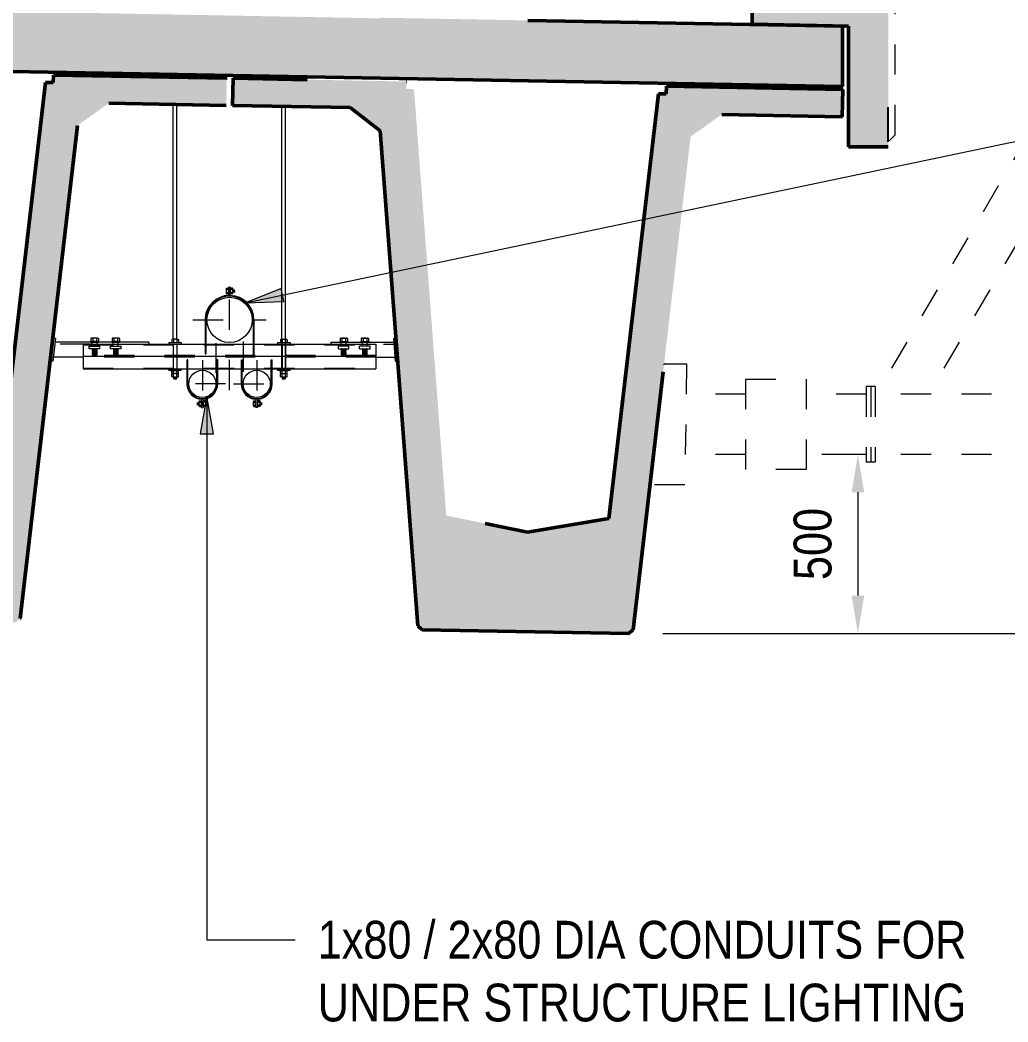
# Model space of a CAD drawing. Header units: metres. Extents: x -353 to -169, y 1 to 28.
# Drawn here: x -216.73 to -213.458, y 18.481 to 21.801 of the extents above; entities that cross this region are included whole.
import ezdxf

# ---------------------------------------------------------------- set-up
doc = ezdxf.new("R2010")
doc.units = ezdxf.units.M
for name, pattern in [('Hidden - Small', [0.002294, 0.0015, -0.0007938]), ('JacobsCenter', [0.015, 0.009, -0.0015, 0.003, -0.0015]), ('JacobsDash', [0.0045, 0.003, -0.0015])]:
    doc.linetypes.add(name, pattern=pattern)
doc.layers.get('Defpoints').update_dxf_attribs({"color": 41})
for name, color, linetype, lineweight in [('A-ANNO-DIMS', 7, 'Continuous', 9), ('A-DETL', 7, 'Continuous', 13), ('A-FLOR', 7, 'Continuous', 50), ('A-FLOR-PATT', 7, 'Continuous', 50), ('A-WALL', 7, 'Continuous', 50), ('G-ANNO-TEXT', 7, 'Continuous', 9), ('S-BEAM', 7, 'Continuous', 50)]:
    doc.layers.add(name, color=color, linetype=linetype, lineweight=lineweight)
doc.styles.add('Arial Narrow_5', font='ARIALN.TTF', dxfattribs={"height": 0.125})
doc.dimstyles.new('Dimension_Standard_O__mm__3', dxfattribs={"dimscale": 0.3048, "dimtxt": 0.127929, "dimasz": 0.410105, "dimexe": 0.393701, "dimexo": 0.246063, "dimgap": 0.246063, "dimtad": 1, "dimdec": 0, "dimlfac": 1000, "dimzin": 0, "dimdsep": 46, "dimtxsty": 'Arial Narrow_5', "dimsah": 1, "dimcen": 0.09, "dimaunit": 1, "dimadec": 4, "dimazin": 0, "dimtfac": 1, "dimtdec": 4, "dimtix": 1, "dimtmove": 0, "dimatfit": 3, "dimfxl": 1, "dimtvp": 1, "dimtfill": 1, "dimtolj": 1, "dimtzin": 0, "dimlwd": 18, "dimlwe": 18, "dimarcsym": 2})

# ---------------------------------------------------------------- blocks, each defined once
blk = doc.blocks.new('Walls 2 - Walls 2-6845191-DRG-2873022 - SECTION 1')
at = {"layer": 'A-WALL', "true_color": 0xc0c0c0}
blk.add_hatch(color=9, dxfattribs=at).paths.add_polyline_path([(-1107.3923, 21.3803), (-1107.3887, 23.4609), (-1107.4039, 23.4759), (-1107.8251, 23.4755), (-1107.8404, 23.4605), (-1107.8433, 21.7867), (-1107.5235, 21.7803), (-1107.5242, 21.3803), (-1107.4246, 21.3803)])
at = {"layer": 'A-WALL'}
for p, q in [((-1107.8251, 23.4755), (-1107.8404, 23.4605)), ((-1107.4039, 23.4759), (-1107.4246, 23.4758)), ((-1107.3887, 23.4609), (-1107.4039, 23.4759)), ((-1107.8404, 23.4605), (-1107.8433, 21.7867)), ((-1107.3901, 22.6242), (-1107.3887, 23.4609)), ((-1107.3876, 23.461), (-1107.3887, 23.4609)), ((-1107.8433, 21.7867), (-1107.5235, 21.7803)), ((-1107.5235, 21.7803), (-1107.5242, 21.3803)), ((-1107.5242, 21.3803), (-1107.3923, 21.3803))]:
    blk.add_line(p, q, dxfattribs=at)
blk = doc.blocks.new('DIMBLOCK16-DRG-2873022 - SECTION 1')
at = {"layer": 'A-ANNO-DIMS', "color": 0, "lineweight": 18, "transparency": 16777216}
for p, q in [((-213.9419, 20.3611), (-214.0753, 20.3611)), ((-213.9553, 20.2361), (-213.9553, 19.8936)), ((-214.6008, 19.7686), (-213.8353, 19.7686))]:
    blk.add_line(p, q, dxfattribs=at)
at = {"layer": 'A-ANNO-DIMS', "color": 0, "transparency": 16777216}
for points in [[(-213.9761, 20.2361), (-213.9344, 20.2361), (-213.9553, 20.3611)], [(-213.9761, 19.8936), (-213.9344, 19.8936), (-213.9553, 19.7686)]]:
    blk.add_solid(points, dxfattribs=at)
at = {"layer": 'Defpoints', "color": 0, "transparency": 16777216}
for p in [(-213.8669, 20.3611), (-214.6758, 19.7686), (-213.9553, 19.7686)]:
    blk.add_point(p, dxfattribs=at)
at = {"layer": 'A-ANNO-DIMS', "color": 0, "lineweight": 18, "transparency": 16777216, "insert": (-214.1047, 20.0648), "char_height": 0.125, "width": 0.285099, "attachment_point": 5, "rotation": 90, "style": 'Arial Narrow_5', "bg_fill": 3, "box_fill_scale": 1.1, "bg_fill_color": 256, "bg_fill_true_color": 13158600, "bg_fill_transparency": 0}
blk.add_mtext('\\A1;500\u200d', dxfattribs=at)

msp = doc.modelspace()

# ---------------------------------------------------------------- hatches: boundary and pattern name
at = {"layer": 'A-FLOR-PATT', "true_color": 0xc8c8c8}
msp.add_hatch(color=9, dxfattribs=at).paths.add_polyline_path([(-244.4583, 21.4819), (-242.376, 21.5239), (-232.4727, 21.7378), (-227.9608, 21.8338), (-217.372, 21.6415), (-214.0064, 21.5806), (-214.0064, 21.7806), (-215.5381, 21.8083), (-215.5381, 21.8062), (-219.4122, 21.8783), (-219.4122, 21.8784), (-225.5032, 21.9891), (-227.9608, 22.0338), (-228.2065, 22.0286), (-228.2064, 22.028), (-229.8425, 21.9924), (-229.8425, 21.9938), (-234.7959, 21.8883), (-242.376, 21.7239), (-244.4583, 21.6819)])
at = {"layer": 'A-FLOR-PATT', "true_color": 0xc0c0c0}
msp.add_hatch(color=9, dxfattribs=at).paths.add_polyline_path([(-214.0064, 21.7806), (-214.0064, 21.7807), (-214.303, 21.786)])
at = {"layer": 'G-ANNO-TEXT'}
for points in [[(-215.9831, 20.8635), (-215.8562, 20.8677), (-215.8653, 20.9108)], [(-216.1119, 20.5547), (-216.1339, 20.4297), (-216.0898, 20.4297)]]:
    msp.add_hatch(color=256, dxfattribs=at).paths.add_polyline_path(points)
at = {"layer": 'S-BEAM', "true_color": 0xc8c8c8}
for points in [[(-216.7446, 19.8051), (-216.7299, 19.8178), (-216.5387, 21.4521), (-216.4363, 21.5248), (-216.047, 21.5176), (-216.0452, 21.6076), (-216.6195, 21.6182), (-216.62, 21.5932), (-216.6454, 21.5937), (-216.8096, 20.186), (-217.08, 20.1413), (-217.3485, 20.196), (-217.4555, 21.6086), (-217.4808, 21.6091), (-217.4803, 21.6341), (-218.0546, 21.6447), (-218.0564, 21.5547), (-217.6671, 21.5475), (-217.5672, 21.4706), (-217.443, 19.831), (-217.4288, 19.8177), (-216.8096, 19.8063)], [(-214.7146, 19.768), (-214.6999, 19.7807), (-214.5093, 21.4146), (-214.4063, 21.4877), (-214.0069, 21.4803), (-214.005, 21.5703), (-214.5895, 21.5806), (-214.59, 21.5561), (-214.6153, 21.5566), (-214.7796, 20.149), (-215.05, 20.1043), (-215.3185, 20.1589), (-215.4254, 21.5715), (-215.4508, 21.572), (-215.4503, 21.597), (-216.0246, 21.6076), (-216.0264, 21.5176), (-215.6371, 21.5104), (-215.5371, 21.4336), (-215.413, 19.7939), (-215.3988, 19.7806), (-214.7796, 19.7692)]]:
    msp.add_hatch(color=9, dxfattribs=at).paths.add_polyline_path(points)

# ---------------------------------------------------------------- linework, layer by layer
at = {"layer": 'A-DETL', "linetype": 'JacobsDash'}
for p, q in [((-213.8316, 21.4199), (-213.8316, 23.4409)), ((-213.8515, 21.4), (-213.8316, 21.4199)), ((-216.4967, 20.7273), (-216.6145, 20.7273)), ((-215.5267, 20.7273), (-215.492, 20.7273))]:
    msp.add_line(p, q, dxfattribs=at)
at = {"layer": 'A-DETL', "color": 143, "linetype": 'JacobsDash', "lineweight": 18, "true_color": 0x78aac8}
for p, q in [((-213.0865, 21.9422), (-213.8947, 20.5611)), ((-212.9128, 21.9422), (-213.7209, 20.5611)), ((-214.6429, 20.2611), (-214.5968, 20.6611)), ((-214.5968, 20.6611), (-214.5226, 20.6611)), ((-214.5226, 20.6611), (-214.5287, 20.2611)), ((-214.327, 20.3111), (-214.327, 20.6111)), ((-214.327, 20.6111), (-214.127, 20.6111)), ((-214.127, 20.6111), (-214.127, 20.3111)), ((-213.9278, 20.5861), (-213.9278, 20.3361)), ((-213.9128, 20.5861), (-213.9278, 20.5861)), ((-213.9128, 20.5861), (-213.9128, 20.3361)), ((-213.8978, 20.5861), (-213.9128, 20.5861)), ((-213.9128, 20.5861), (-213.9128, 20.3361)), ((-213.8978, 20.5861), (-213.8978, 20.3361)), ((-214.327, 20.5611), (-214.5241, 20.5611)), ((-213.9278, 20.5611), (-214.127, 20.5611)), ((-212.9128, 20.5611), (-213.8978, 20.5611)), ((-214.327, 20.3611), (-214.5272, 20.3611)), ((-213.9278, 20.3611), (-214.127, 20.3611)), ((-212.9128, 20.3611), (-213.8978, 20.3611)), ((-213.9128, 20.3361), (-213.9278, 20.3361)), ((-213.8978, 20.3361), (-213.9128, 20.3361)), ((-214.127, 20.3111), (-214.327, 20.3111)), ((-214.5287, 20.2611), (-214.6429, 20.2611))]:
    msp.add_line(p, q, dxfattribs=at)
at = {"layer": 'A-DETL', "lineweight": 18}
for p, q in [((-216.2225, 20.7431), (-216.2225, 21.5208)), ((-216.2105, 20.7431), (-216.2105, 21.5206)), ((-215.8625, 20.6453), (-215.8625, 21.5146)), ((-215.8505, 20.6453), (-215.8505, 21.5144)), ((-216.2224, 20.7273), (-216.2224, 20.6453)), ((-216.2104, 20.7273), (-216.2104, 20.6453)), ((-215.8624, 20.7273), (-215.8624, 20.6453)), ((-215.8504, 20.7273), (-215.8504, 20.6453)), ((-214.5449, 19.7686), (-212.8758, 19.7686))]:
    msp.add_line(p, q, dxfattribs=at)
at = {"layer": 'A-DETL', "color": 8, "lineweight": 25, "true_color": 0x808080}
msp.add_line((-213.8548, 21.3971), (-213.8548, 21.5121), dxfattribs=at)
at = {"layer": 'A-DETL', "linetype": 'JacobsCenter', "lineweight": 9}
for p, q in [((-216.0362, 20.5746), (-216.0362, 20.9546)), ((-216.1577, 20.8073), (-215.9146, 20.8073)), ((-216.208, 20.7431), (-216.225, 20.7431)), ((-216.1262, 20.6738), (-216.1262, 20.4983)), ((-215.9462, 20.6738), (-215.9462, 20.4983)), ((-216.0493, 20.5953), (-216.1943, 20.5953)), ((-216.0231, 20.5953), (-215.8781, 20.5953))]:
    msp.add_line(p, q, dxfattribs=at)
at = {"layer": 'A-DETL', "lineweight": 9}
for p, q in [((-216.0337, 20.9154), (-216.0387, 20.9154)), ((-216.0387, 20.8882), (-216.0387, 20.9154)), ((-216.0337, 20.8882), (-216.0337, 20.9154)), ((-216.0473, 20.9096), (-216.0473, 20.9029)), ((-216.0473, 20.9096), (-216.0473, 20.9029)), ((-216.0473, 20.9029), (-216.0473, 20.8962)), ((-216.0473, 20.9029), (-216.0473, 20.8962)), ((-216.0461, 20.9118), (-216.0399, 20.9118)), ((-216.0461, 20.9074), (-216.0399, 20.9074)), ((-216.0461, 20.8984), (-216.0399, 20.8984)), ((-216.0461, 20.8939), (-216.0399, 20.8939)), ((-216.0387, 20.9096), (-216.0387, 20.9029)), ((-216.0387, 20.9029), (-216.0387, 20.8962)), ((-216.0262, 20.9118), (-216.0324, 20.9118)), ((-216.0262, 20.9074), (-216.0324, 20.9074)), ((-216.0262, 20.8984), (-216.0324, 20.8984)), ((-216.0262, 20.8939), (-216.0324, 20.8939)), ((-216.025, 20.9029), (-216.025, 20.9096)), ((-216.0244, 20.8985), (-216.025, 20.9075)), ((-216.025, 20.8962), (-216.025, 20.9029)), ((-216.0239, 20.8996), (-216.0244, 20.9065)), ((-216.0233, 20.8985), (-216.0239, 20.9075)), ((-216.0227, 20.8996), (-216.0233, 20.9065)), ((-216.0222, 20.8985), (-216.0227, 20.9075)), ((-216.0216, 20.8996), (-216.0222, 20.9065)), ((-216.0211, 20.8985), (-216.0216, 20.9075)), ((-216.0205, 20.8996), (-216.0211, 20.9065)), ((-216.0205, 20.9075), (-216.0199, 20.8985)), ((-216.0199, 20.8985), (-216.0199, 20.9065)), ((-216.1169, 20.8141), (-216.1169, 20.6944)), ((-216.1144, 20.814), (-216.1144, 20.6944)), ((-215.9577, 20.8073), (-215.9577, 20.6883)), ((-215.9552, 20.8073), (-215.9552, 20.6883)), ((-216.4831, 20.7471), (-216.4923, 20.7471)), ((-216.4831, 20.7471), (-216.4923, 20.7471)), ((-216.4738, 20.7471), (-216.4831, 20.7471)), ((-216.4738, 20.7471), (-216.4831, 20.7471)), ((-216.4131, 20.7471), (-216.4223, 20.7471)), ((-216.4131, 20.7471), (-216.4223, 20.7471)), ((-216.4038, 20.7471), (-216.4131, 20.7471)), ((-216.4038, 20.7471), (-216.4131, 20.7471)), ((-215.6673, 20.7471), (-215.6581, 20.7471)), ((-215.6673, 20.7471), (-215.6581, 20.7471)), ((-215.6581, 20.7471), (-215.6488, 20.7471)), ((-215.6581, 20.7471), (-215.6488, 20.7471)), ((-215.5973, 20.7471), (-215.5881, 20.7471)), ((-215.5973, 20.7471), (-215.5881, 20.7471)), ((-215.5881, 20.7471), (-215.5788, 20.7471)), ((-215.5881, 20.7471), (-215.5788, 20.7471)), ((-216.4704, 20.7352), (-216.4957, 20.7352)), ((-216.4957, 20.7352), (-216.4957, 20.7333)), ((-216.4957, 20.7333), (-216.4704, 20.7333)), ((-216.4954, 20.7454), (-216.4954, 20.7369)), ((-216.4831, 20.7352), (-216.4923, 20.7352)), ((-216.4892, 20.7454), (-216.4892, 20.7369)), ((-216.4738, 20.7352), (-216.4831, 20.7352)), ((-216.4769, 20.7454), (-216.4769, 20.7369)), ((-216.4707, 20.7454), (-216.4707, 20.7369)), ((-216.4704, 20.7333), (-216.4704, 20.7352)), ((-216.4004, 20.7352), (-216.4257, 20.7352)), ((-216.4257, 20.7352), (-216.4257, 20.7333)), ((-216.4257, 20.7333), (-216.4004, 20.7333)), ((-216.4254, 20.7454), (-216.4254, 20.7369)), ((-216.4131, 20.7352), (-216.4223, 20.7352)), ((-216.4192, 20.7454), (-216.4192, 20.7369)), ((-216.4038, 20.7352), (-216.4131, 20.7352)), ((-216.4069, 20.7454), (-216.4069, 20.7369)), ((-216.4007, 20.7454), (-216.4007, 20.7369)), ((-216.4004, 20.7333), (-216.4004, 20.7352)), ((-216.2369, 20.7323), (-216.1959, 20.7323)), ((-216.2369, 20.7323), (-216.2369, 20.7273)), ((-216.2276, 20.7415), (-216.2276, 20.7337)), ((-216.2248, 20.7323), (-216.2164, 20.7323)), ((-216.222, 20.7415), (-216.222, 20.7337)), ((-216.2164, 20.7323), (-216.208, 20.7323)), ((-216.2108, 20.7415), (-216.2108, 20.7337)), ((-216.2052, 20.7415), (-216.2052, 20.7337)), ((-216.1959, 20.7323), (-216.1959, 20.7273)), ((-215.8769, 20.7322), (-215.8359, 20.7322)), ((-215.8769, 20.7322), (-215.8769, 20.7273)), ((-215.8676, 20.7414), (-215.8676, 20.7336)), ((-215.8648, 20.743), (-215.8564, 20.743)), ((-215.8648, 20.743), (-215.8564, 20.743)), ((-215.8648, 20.7322), (-215.8564, 20.7322)), ((-215.862, 20.7414), (-215.862, 20.7336)), ((-215.8564, 20.743), (-215.848, 20.743)), ((-215.8564, 20.743), (-215.848, 20.743)), ((-215.8564, 20.7322), (-215.848, 20.7322)), ((-215.8508, 20.7414), (-215.8508, 20.7336)), ((-215.8452, 20.7414), (-215.8452, 20.7336)), ((-215.8359, 20.7322), (-215.8359, 20.7273)), ((-215.6707, 20.7352), (-215.6454, 20.7352)), ((-215.6707, 20.7333), (-215.6707, 20.7352)), ((-215.6454, 20.7333), (-215.6707, 20.7333)), ((-215.6704, 20.7454), (-215.6704, 20.7369)), ((-215.6673, 20.7352), (-215.6581, 20.7352)), ((-215.6642, 20.7454), (-215.6642, 20.7369)), ((-215.6581, 20.7352), (-215.6488, 20.7352)), ((-215.6519, 20.7454), (-215.6519, 20.7369)), ((-215.6457, 20.7454), (-215.6457, 20.7369)), ((-215.6454, 20.7352), (-215.6454, 20.7333)), ((-215.6007, 20.7352), (-215.5754, 20.7352)), ((-215.6007, 20.7333), (-215.6007, 20.7352)), ((-215.5754, 20.7333), (-215.6007, 20.7333)), ((-215.6004, 20.7454), (-215.6004, 20.7369)), ((-215.5973, 20.7352), (-215.5881, 20.7352)), ((-215.5942, 20.7454), (-215.5942, 20.7369)), ((-215.5881, 20.7352), (-215.5788, 20.7352)), ((-215.5819, 20.7454), (-215.5819, 20.7369)), ((-215.5757, 20.7454), (-215.5757, 20.7369)), ((-215.5754, 20.7352), (-215.5754, 20.7333)), ((-215.5512, 20.6863), (-216.5212, 20.6863)), ((-216.177, 20.5953), (-216.177, 20.6753)), ((-216.1745, 20.5953), (-216.1745, 20.6753)), ((-216.0779, 20.5953), (-216.0779, 20.6753)), ((-216.0754, 20.5953), (-216.0754, 20.6753)), ((-215.997, 20.5953), (-215.997, 20.6753)), ((-215.9945, 20.5953), (-215.9945, 20.6753)), ((-215.8979, 20.5953), (-215.8979, 20.6753)), ((-215.8954, 20.5953), (-215.8954, 20.6753)), ((-216.2369, 20.6403), (-216.2369, 20.6453)), ((-216.2369, 20.6403), (-216.1959, 20.6403)), ((-216.2276, 20.6308), (-216.2276, 20.6386)), ((-216.2276, 20.62), (-216.2276, 20.6278)), ((-216.2248, 20.6401), (-216.2164, 20.6401)), ((-216.2248, 20.6293), (-216.2164, 20.6293)), ((-216.2248, 20.6293), (-216.2164, 20.6293)), ((-216.2248, 20.6185), (-216.2164, 20.6185)), ((-216.222, 20.6308), (-216.222, 20.6386)), ((-216.222, 20.62), (-216.222, 20.6278)), ((-216.2206, 20.6185), (-216.2219, 20.6178)), ((-216.2219, 20.6178), (-216.2106, 20.6185)), ((-216.2219, 20.6178), (-216.2206, 20.6171)), ((-216.2206, 20.6171), (-216.2219, 20.6164)), ((-216.2219, 20.6164), (-216.2106, 20.6171)), ((-216.2219, 20.6164), (-216.2206, 20.6157)), ((-216.2206, 20.6157), (-216.2219, 20.615)), ((-216.2219, 20.615), (-216.2106, 20.6157)), ((-216.2219, 20.615), (-216.2206, 20.6143)), ((-216.2206, 20.6143), (-216.2219, 20.6135)), ((-216.2219, 20.6135), (-216.2106, 20.6143)), ((-216.2206, 20.6171), (-216.2119, 20.6178)), ((-216.2206, 20.6157), (-216.2119, 20.6164)), ((-216.2206, 20.6143), (-216.2119, 20.615)), ((-216.2164, 20.6401), (-216.208, 20.6401)), ((-216.2164, 20.6293), (-216.208, 20.6293)), ((-216.2164, 20.6293), (-216.208, 20.6293)), ((-216.2164, 20.6185), (-216.208, 20.6185)), ((-216.2119, 20.6178), (-216.2106, 20.6185)), ((-216.2119, 20.6178), (-216.2106, 20.6185)), ((-216.2106, 20.6171), (-216.2119, 20.6178)), ((-216.2106, 20.6171), (-216.2119, 20.6178)), ((-216.2119, 20.6164), (-216.2106, 20.6171)), ((-216.2106, 20.6157), (-216.2119, 20.6164)), ((-216.2119, 20.615), (-216.2106, 20.6157)), ((-216.2106, 20.6143), (-216.2119, 20.615)), ((-216.2119, 20.6135), (-216.2106, 20.6143)), ((-216.2108, 20.6308), (-216.2108, 20.6386)), ((-216.2108, 20.62), (-216.2108, 20.6278)), ((-216.2052, 20.6308), (-216.2052, 20.6386)), ((-216.2052, 20.62), (-216.2052, 20.6278)), ((-216.1959, 20.6403), (-216.1959, 20.6453)), ((-215.8769, 20.6402), (-215.8769, 20.6453)), ((-215.8769, 20.6402), (-215.8359, 20.6402)), ((-215.8676, 20.6307), (-215.8676, 20.6385)), ((-215.8676, 20.6199), (-215.8676, 20.6277)), ((-215.8648, 20.64), (-215.8564, 20.64)), ((-215.8648, 20.6292), (-215.8564, 20.6292)), ((-215.8648, 20.6292), (-215.8564, 20.6292)), ((-215.8648, 20.6184), (-215.8564, 20.6184)), ((-215.862, 20.6307), (-215.862, 20.6385)), ((-215.862, 20.6199), (-215.862, 20.6277)), ((-215.8606, 20.6184), (-215.8618, 20.6177)), ((-215.8618, 20.6177), (-215.8506, 20.6184)), ((-215.8618, 20.6177), (-215.8606, 20.617)), ((-215.8606, 20.617), (-215.8618, 20.6163)), ((-215.8618, 20.6163), (-215.8506, 20.617)), ((-215.8618, 20.6163), (-215.8606, 20.6155)), ((-215.8606, 20.6155), (-215.8618, 20.6148)), ((-215.8618, 20.6148), (-215.8506, 20.6155)), ((-215.8618, 20.6148), (-215.8606, 20.6141)), ((-215.8606, 20.6141), (-215.8618, 20.6134)), ((-215.8618, 20.6134), (-215.8506, 20.6141)), ((-215.8606, 20.617), (-215.8519, 20.6177)), ((-215.8606, 20.6155), (-215.8519, 20.6163)), ((-215.8606, 20.6141), (-215.8519, 20.6148)), ((-215.8564, 20.64), (-215.848, 20.64)), ((-215.8564, 20.6292), (-215.848, 20.6292)), ((-215.8564, 20.6292), (-215.848, 20.6292)), ((-215.8564, 20.6184), (-215.848, 20.6184)), ((-215.8519, 20.6177), (-215.8506, 20.6184)), ((-215.8519, 20.6177), (-215.8506, 20.6184)), ((-215.8506, 20.617), (-215.8519, 20.6177)), ((-215.8506, 20.617), (-215.8519, 20.6177)), ((-215.8519, 20.6163), (-215.8506, 20.617)), ((-215.8506, 20.6155), (-215.8519, 20.6163)), ((-215.8519, 20.6148), (-215.8506, 20.6155)), ((-215.8506, 20.6141), (-215.8519, 20.6148)), ((-215.8519, 20.6134), (-215.8506, 20.6141)), ((-215.8508, 20.6307), (-215.8508, 20.6385)), ((-215.8508, 20.6199), (-215.8508, 20.6277)), ((-215.8452, 20.6307), (-215.8452, 20.6385)), ((-215.8452, 20.6199), (-215.8452, 20.6277)), ((-215.8359, 20.6402), (-215.8359, 20.6453)), ((-216.2219, 20.6135), (-216.2206, 20.6128)), ((-216.2106, 20.6128), (-216.2219, 20.6121)), ((-216.2219, 20.6121), (-216.2206, 20.6128)), ((-216.2219, 20.6121), (-216.2119, 20.6121)), ((-216.2206, 20.6128), (-216.2119, 20.6135)), ((-216.2119, 20.6135), (-216.2106, 20.6128)), ((-216.2119, 20.6121), (-216.2106, 20.6128)), ((-215.8618, 20.6134), (-215.8606, 20.6127)), ((-215.8506, 20.6127), (-215.8618, 20.612)), ((-215.8618, 20.612), (-215.8606, 20.6127)), ((-215.8618, 20.612), (-215.8519, 20.612)), ((-215.8606, 20.6127), (-215.8519, 20.6134)), ((-215.8519, 20.6134), (-215.8506, 20.6127)), ((-215.8519, 20.612), (-215.8506, 20.6127)), ((-216.1424, 20.534), (-216.1424, 20.526)), ((-216.1419, 20.525), (-216.1424, 20.534)), ((-216.1419, 20.5329), (-216.1413, 20.526)), ((-216.1413, 20.534), (-216.1407, 20.525)), ((-216.1407, 20.5329), (-216.1402, 20.526)), ((-216.1402, 20.534), (-216.1396, 20.525)), ((-216.1396, 20.5329), (-216.1391, 20.526)), ((-216.1391, 20.534), (-216.1385, 20.525)), ((-216.1385, 20.5329), (-216.1379, 20.526)), ((-216.1379, 20.534), (-216.1374, 20.525)), ((-216.1374, 20.5363), (-216.1374, 20.5296)), ((-216.1374, 20.5296), (-216.1374, 20.5229)), ((-216.1361, 20.5386), (-216.1299, 20.5386)), ((-216.1361, 20.5341), (-216.1299, 20.5341)), ((-216.1361, 20.5251), (-216.1299, 20.5251)), ((-216.1361, 20.5206), (-216.1299, 20.5206)), ((-216.1287, 20.5443), (-216.1287, 20.5171)), ((-216.1287, 20.5171), (-216.1237, 20.5171)), ((-216.1237, 20.5443), (-216.1237, 20.5171)), ((-216.1237, 20.5296), (-216.1237, 20.5363)), ((-216.1237, 20.5229), (-216.1237, 20.5296)), ((-216.1163, 20.5386), (-216.1225, 20.5386)), ((-216.1163, 20.5341), (-216.1225, 20.5341)), ((-216.1163, 20.5251), (-216.1225, 20.5251)), ((-216.1163, 20.5206), (-216.1225, 20.5206)), ((-216.1151, 20.5296), (-216.1151, 20.5363)), ((-216.1151, 20.5296), (-216.1151, 20.5363)), ((-216.1151, 20.5229), (-216.1151, 20.5296)), ((-216.1151, 20.5229), (-216.1151, 20.5296)), ((-215.9573, 20.5296), (-215.9573, 20.5363)), ((-215.9573, 20.5296), (-215.9573, 20.5363)), ((-215.9573, 20.5229), (-215.9573, 20.5296)), ((-215.9573, 20.5229), (-215.9573, 20.5296)), ((-215.9561, 20.5386), (-215.9499, 20.5386)), ((-215.9561, 20.5341), (-215.9499, 20.5341)), ((-215.9561, 20.5251), (-215.9499, 20.5251)), ((-215.9561, 20.5206), (-215.9499, 20.5206)), ((-215.9487, 20.5443), (-215.9487, 20.5171)), ((-215.9487, 20.5296), (-215.9487, 20.5363)), ((-215.9487, 20.5229), (-215.9487, 20.5296)), ((-215.9437, 20.5171), (-215.9487, 20.5171)), ((-215.9437, 20.5443), (-215.9437, 20.5171)), ((-215.9362, 20.5386), (-215.9424, 20.5386)), ((-215.9362, 20.5341), (-215.9424, 20.5341)), ((-215.9362, 20.5251), (-215.9424, 20.5251)), ((-215.9362, 20.5206), (-215.9424, 20.5206)), ((-215.935, 20.5363), (-215.935, 20.5296)), ((-215.9344, 20.534), (-215.935, 20.525)), ((-215.935, 20.5296), (-215.935, 20.5229)), ((-215.9339, 20.5329), (-215.9344, 20.526)), ((-215.9333, 20.534), (-215.9339, 20.525)), ((-215.9327, 20.5329), (-215.9333, 20.526)), ((-215.9322, 20.534), (-215.9327, 20.525)), ((-215.9316, 20.5329), (-215.9322, 20.526)), ((-215.9311, 20.534), (-215.9316, 20.525)), ((-215.9305, 20.5329), (-215.9311, 20.526)), ((-215.9305, 20.525), (-215.9299, 20.534)), ((-215.9299, 20.534), (-215.9299, 20.526))]:
    msp.add_line(p, q, dxfattribs=at)
at = {"layer": 'A-DETL'}
for p, q in [((-216.6181, 20.7484), (-216.6274, 20.6671)), ((-216.6181, 20.7484), (-216.6214, 20.7484)), ((-215.4883, 20.7484), (-215.4822, 20.6671)), ((-216.6124, 20.7458), (-216.621, 20.6708)), ((-216.6124, 20.7458), (-216.6181, 20.7458)), ((-216.3034, 20.7333), (-216.6138, 20.7333)), ((-216.5212, 20.7273), (-215.5512, 20.7273)), ((-216.5212, 20.7273), (-216.5212, 20.6453)), ((-216.3034, 20.7333), (-216.3034, 20.7273)), ((-215.7006, 20.7333), (-215.4924, 20.7333)), ((-215.7006, 20.7333), (-215.7006, 20.7273)), ((-215.5512, 20.7273), (-215.5512, 20.6453)), ((-215.4934, 20.7458), (-215.4878, 20.6707)), ((-215.4934, 20.7458), (-215.4881, 20.7458)), ((-216.5212, 20.6838), (-216.6195, 20.6838)), ((-216.1169, 20.6944), (-216.1144, 20.6944)), ((-215.9577, 20.6883), (-215.9552, 20.6883)), ((-215.5512, 20.6838), (-215.4887, 20.6838)), ((-216.621, 20.6708), (-216.627, 20.6708)), ((-216.1745, 20.6753), (-216.177, 20.6753)), ((-216.0754, 20.6753), (-216.0779, 20.6753)), ((-215.997, 20.6753), (-215.9945, 20.6753)), ((-215.8979, 20.6753), (-215.8954, 20.6753)), ((-215.4878, 20.6707), (-215.4825, 20.6707)), ((-215.4822, 20.6671), (-215.4782, 20.6671)), ((-216.5212, 20.6453), (-215.5512, 20.6453))]:
    msp.add_line(p, q, dxfattribs=at)
at = {"layer": 'A-DETL', "linetype": 'JacobsDash', "lineweight": 9}
for p, q in [((-216.5212, 20.7248), (-215.5512, 20.7248)), ((-215.5512, 20.6888), (-216.5212, 20.6888)), ((-215.5512, 20.6838), (-216.5212, 20.6838)), ((-216.5212, 20.6478), (-215.5512, 20.6478))]:
    msp.add_line(p, q, dxfattribs=at)
at = {"layer": 'A-DETL', "linetype": 'Hidden - Small', "lineweight": 9}
for p, q in [((-216.5006, 20.7198), (-216.4656, 20.7198)), ((-216.5006, 20.7118), (-216.5006, 20.7198)), ((-216.4911, 20.7198), (-216.4911, 20.7333)), ((-216.4751, 20.7198), (-216.4751, 20.7333)), ((-216.4656, 20.7118), (-216.4656, 20.7198)), ((-216.4306, 20.7198), (-216.3956, 20.7198)), ((-216.4306, 20.7118), (-216.4306, 20.7198)), ((-216.4211, 20.7198), (-216.4211, 20.7333)), ((-216.4051, 20.7198), (-216.4051, 20.7333)), ((-216.3956, 20.7118), (-216.3956, 20.7198)), ((-215.6406, 20.7198), (-215.6756, 20.7198)), ((-215.6756, 20.7118), (-215.6756, 20.7198)), ((-215.6661, 20.7198), (-215.6661, 20.7333)), ((-215.6501, 20.7198), (-215.6501, 20.7333)), ((-215.6406, 20.7118), (-215.6406, 20.7198)), ((-215.5706, 20.7198), (-215.6056, 20.7198)), ((-215.6056, 20.7118), (-215.6056, 20.7198)), ((-215.5961, 20.7198), (-215.5961, 20.7333)), ((-215.5801, 20.7198), (-215.5801, 20.7333)), ((-215.5706, 20.7118), (-215.5706, 20.7198)), ((-216.4656, 20.7118), (-216.5006, 20.7118)), ((-216.3956, 20.7118), (-216.4306, 20.7118)), ((-215.6756, 20.7118), (-215.6406, 20.7118)), ((-215.6056, 20.7118), (-215.5706, 20.7118))]:
    msp.add_line(p, q, dxfattribs=at)
at = {"layer": 'A-DETL', "color": 143, "linetype": 'JacobsDash', "true_color": 0x78aac8}
for p, q in [((-216.0812, 20.7303), (-216.0812, 20.5953)), ((-215.9912, 20.7353), (-215.9912, 20.5953))]:
    msp.add_line(p, q, dxfattribs=at)
at = {"layer": 'A-DETL', "color": 143, "lineweight": 18, "true_color": 0x78aac8}
for centre, radius in [((-216.0362, 20.8073), 0.075), ((-216.1262, 20.5953), 0.045), ((-215.9462, 20.5953), 0.045)]:
    msp.add_circle(centre, radius, dxfattribs=at)
at = {"layer": 'A-DETL', "lineweight": 9}
for centre, radius, start, end in [((-216.0362, 20.8073), 0.081, 91.7687, 175.1682), ((-216.0362, 20.8073), 0.0785, 0, 175.0918), ((-216.0391, 20.9029), 0.00827, 147.2084, 212.7916), ((-216.0447, 20.9096), 0.00264, 122.1355, 237.8645), ((-216.0447, 20.8962), 0.00264, 122.1346, 237.8654), ((-216.0447, 20.8962), 0.00264, 122.1346, 237.8654), ((-216.0413, 20.9096), 0.00264, 302.1355, 57.8645), ((-216.0468, 20.9029), 0.00827, 327.2084, 32.7916), ((-216.0413, 20.8962), 0.00264, 302.1346, 57.8654), ((-216.0413, 20.8962), 0.00264, 302.1346, 57.8654), ((-216.0255, 20.9029), 0.00827, 147.2084, 212.7916), ((-216.031, 20.9096), 0.00264, 122.1346, 237.8654), ((-216.031, 20.9096), 0.00264, 122.1346, 237.8654), ((-216.031, 20.8962), 0.00264, 122.1355, 237.8645), ((-216.0362, 20.8073), 0.081, 0, 88.2313), ((-216.0276, 20.9096), 0.00264, 302.1346, 57.8654), ((-216.0276, 20.9096), 0.00264, 302.1346, 57.8654), ((-216.0332, 20.9029), 0.00827, 327.2084, 32.7916), ((-216.0276, 20.8962), 0.00264, 302.1355, 57.8645), ((-216.4923, 20.7435), 0.00364, 32.1346, 147.8654), ((-216.4923, 20.7435), 0.00364, 32.1346, 147.8654), ((-216.4831, 20.7359), 0.0114, 57.2084, 122.7916), ((-216.4738, 20.7435), 0.00364, 32.1355, 147.8645), ((-216.4223, 20.7435), 0.00364, 32.1346, 147.8654), ((-216.4223, 20.7435), 0.00364, 32.1346, 147.8654), ((-216.4131, 20.7359), 0.0114, 57.2084, 122.7916), ((-216.4038, 20.7435), 0.00364, 32.1355, 147.8645), ((-215.6673, 20.7435), 0.00364, 32.1355, 147.8645), ((-215.6581, 20.7359), 0.0114, 57.2084, 122.7916), ((-215.6488, 20.7435), 0.00364, 32.1346, 147.8654), ((-215.6488, 20.7435), 0.00364, 32.1346, 147.8654), ((-215.5973, 20.7435), 0.00364, 32.1355, 147.8645), ((-215.5881, 20.7359), 0.0114, 57.2084, 122.7916), ((-215.5788, 20.7435), 0.00364, 32.1346, 147.8654), ((-215.5788, 20.7435), 0.00364, 32.1346, 147.8654), ((-216.4923, 20.7388), 0.00364, 212.1346, 327.8654), ((-216.4923, 20.7388), 0.00364, 212.1346, 327.8654), ((-216.4831, 20.7464), 0.0114, 237.2084, 302.7916), ((-216.4738, 20.7388), 0.00364, 212.1355, 327.8645), ((-216.4223, 20.7388), 0.00364, 212.1346, 327.8654), ((-216.4223, 20.7388), 0.00364, 212.1346, 327.8654), ((-216.4131, 20.7464), 0.0114, 237.2084, 302.7916), ((-216.4038, 20.7388), 0.00364, 212.1355, 327.8645), ((-216.2248, 20.7398), 0.00331, 32.1355, 147.8645), ((-216.2248, 20.7355), 0.00331, 212.1355, 327.8645), ((-216.2164, 20.7328), 0.0104, 57.2084, 122.7916), ((-216.2164, 20.7424), 0.0104, 237.2084, 302.7916), ((-216.208, 20.7398), 0.00331, 32.1346, 147.8654), ((-216.208, 20.7398), 0.00331, 32.1346, 147.8654), ((-216.208, 20.7355), 0.00331, 212.1346, 327.8654), ((-216.208, 20.7355), 0.00331, 212.1346, 327.8654), ((-215.8648, 20.7396), 0.00331, 32.1355, 147.8645), ((-215.8648, 20.7354), 0.00331, 212.1355, 327.8645), ((-215.8564, 20.7327), 0.0104, 57.2084, 122.7916), ((-215.8564, 20.7423), 0.0104, 237.2084, 302.7916), ((-215.848, 20.7396), 0.00331, 32.1346, 147.8654), ((-215.848, 20.7396), 0.00331, 32.1346, 147.8654), ((-215.848, 20.7354), 0.00331, 212.1346, 327.8654), ((-215.848, 20.7354), 0.00331, 212.1346, 327.8654), ((-215.6673, 20.7388), 0.00364, 212.1355, 327.8645), ((-215.6581, 20.7464), 0.0114, 237.2084, 302.7916), ((-215.6488, 20.7388), 0.00364, 212.1346, 327.8654), ((-215.6488, 20.7388), 0.00364, 212.1346, 327.8654), ((-215.5973, 20.7388), 0.00364, 212.1355, 327.8645), ((-215.5881, 20.7464), 0.0114, 237.2084, 302.7916), ((-215.5788, 20.7388), 0.00364, 212.1346, 327.8654), ((-215.5788, 20.7388), 0.00364, 212.1346, 327.8654), ((-216.2248, 20.6369), 0.00331, 32.1355, 147.8645), ((-216.2248, 20.6326), 0.00331, 212.1355, 327.8645), ((-216.2248, 20.6261), 0.00331, 32.1355, 147.8645), ((-216.2248, 20.6218), 0.00331, 212.1355, 327.8645), ((-216.2164, 20.6299), 0.0104, 57.2084, 122.7916), ((-216.2164, 20.6395), 0.0104, 237.2084, 302.7916), ((-216.2164, 20.6191), 0.0104, 57.2084, 122.7916), ((-216.2164, 20.6287), 0.0104, 237.2084, 302.7916), ((-216.208, 20.6369), 0.00331, 32.1346, 147.8654), ((-216.208, 20.6369), 0.00331, 32.1346, 147.8654), ((-216.208, 20.6326), 0.00331, 212.1346, 327.8654), ((-216.208, 20.6326), 0.00331, 212.1346, 327.8654), ((-216.208, 20.6261), 0.00331, 32.1346, 147.8654), ((-216.208, 20.6261), 0.00331, 32.1346, 147.8654), ((-216.208, 20.6218), 0.00331, 212.1346, 327.8654), ((-216.208, 20.6218), 0.00331, 212.1346, 327.8654), ((-215.8648, 20.6367), 0.00331, 32.1355, 147.8645), ((-215.8648, 20.6325), 0.00331, 212.1355, 327.8645), ((-215.8648, 20.6259), 0.00331, 32.1355, 147.8645), ((-215.8648, 20.6217), 0.00331, 212.1355, 327.8645), ((-215.8564, 20.6298), 0.0104, 57.2084, 122.7916), ((-215.8564, 20.6394), 0.0104, 237.2084, 302.7916), ((-215.8564, 20.619), 0.0104, 57.2084, 122.7916), ((-215.8564, 20.6286), 0.0104, 237.2084, 302.7916), ((-215.848, 20.6367), 0.00331, 32.1346, 147.8654), ((-215.848, 20.6367), 0.00331, 32.1346, 147.8654), ((-215.848, 20.6325), 0.00331, 212.1346, 327.8654), ((-215.848, 20.6325), 0.00331, 212.1346, 327.8654), ((-215.848, 20.6259), 0.00331, 32.1346, 147.8654), ((-215.848, 20.6259), 0.00331, 32.1346, 147.8654), ((-215.848, 20.6217), 0.00331, 212.1346, 327.8654), ((-215.848, 20.6217), 0.00331, 212.1346, 327.8654), ((-216.1262, 20.5953), 0.0511, 180, 267.193), ((-216.1262, 20.5953), 0.0485, 180, 0), ((-216.1262, 20.5953), 0.051, 272.807, 0), ((-215.9462, 20.5953), 0.0511, 180, 267.193), ((-215.9462, 20.5953), 0.0486, 180, 0), ((-215.9462, 20.5953), 0.0511, 272.807, 0), ((-216.1292, 20.5296), 0.00827, 147.2084, 212.7916), ((-216.1347, 20.5363), 0.00264, 122.1355, 237.8645), ((-216.1347, 20.5229), 0.00264, 122.1346, 237.8654), ((-216.1347, 20.5229), 0.00264, 122.1346, 237.8654), ((-216.1313, 20.5363), 0.00264, 302.1355, 57.8645), ((-216.1369, 20.5296), 0.00827, 327.2084, 32.7916), ((-216.1313, 20.5229), 0.00264, 302.1346, 57.8654), ((-216.1313, 20.5229), 0.00264, 302.1346, 57.8654), ((-216.1156, 20.5296), 0.00827, 147.2084, 212.7916), ((-216.1211, 20.5363), 0.00264, 122.1346, 237.8654), ((-216.1211, 20.5363), 0.00264, 122.1346, 237.8654), ((-216.1211, 20.5229), 0.00264, 122.1355, 237.8645), ((-216.1177, 20.5363), 0.00264, 302.1346, 57.8654), ((-216.1177, 20.5363), 0.00264, 302.1346, 57.8654), ((-216.1232, 20.5296), 0.00827, 327.2084, 32.7916), ((-216.1177, 20.5229), 0.00264, 302.1355, 57.8645), ((-215.9491, 20.5296), 0.00827, 147.2084, 212.7916), ((-215.9547, 20.5363), 0.00264, 122.1346, 237.8654), ((-215.9547, 20.5363), 0.00264, 122.1346, 237.8654), ((-215.9547, 20.5229), 0.00264, 122.1355, 237.8645), ((-215.9513, 20.5363), 0.00264, 302.1346, 57.8654), ((-215.9513, 20.5363), 0.00264, 302.1346, 57.8654), ((-215.9568, 20.5296), 0.00827, 327.2084, 32.7916), ((-215.9513, 20.5229), 0.00264, 302.1355, 57.8645), ((-215.9355, 20.5296), 0.00827, 147.2084, 212.7916), ((-215.941, 20.5363), 0.00264, 122.1355, 237.8645), ((-215.941, 20.5229), 0.00264, 122.1346, 237.8654), ((-215.941, 20.5229), 0.00264, 122.1346, 237.8654), ((-215.9376, 20.5363), 0.00264, 302.1355, 57.8645), ((-215.9432, 20.5296), 0.00827, 327.2084, 32.7916), ((-215.9376, 20.5229), 0.00264, 302.1346, 57.8654), ((-215.9376, 20.5229), 0.00264, 302.1346, 57.8654)]:
    msp.add_arc(centre, radius, start, end, dxfattribs=at)
at = {"layer": 'A-DETL', "linetype": 'JacobsDash', "lineweight": 9}
for centre in [(-216.4828, 20.711), (-216.4128, 20.711), (-215.6583, 20.711), (-215.5883, 20.711)]:
    msp.add_ellipse(centre, major_axis=(0.00694, 0), ratio=0.155559, start_param=2.351216, end_param=7.073562, dxfattribs=at)
for centre, ratio in [((-216.4828, 20.7091), 0.253311), ((-216.4828, 20.7073), 0.285201), ((-216.4828, 20.7054), 0.285201), ((-216.4828, 20.7036), 0.285201), ((-216.4828, 20.7017), 0.285201), ((-216.4828, 20.6999), 0.285201), ((-216.4828, 20.698), 0.285201), ((-216.4828, 20.6962), 0.285201), ((-216.4828, 20.6943), 0.285201), ((-216.4828, 20.6925), 0.285201), ((-216.4828, 20.6911), 0.147434), ((-216.4128, 20.7091), 0.253311), ((-216.4128, 20.7073), 0.285201), ((-216.4128, 20.7054), 0.285201), ((-216.4128, 20.7036), 0.285201), ((-216.4128, 20.7017), 0.285201), ((-216.4128, 20.6999), 0.285201), ((-216.4128, 20.698), 0.285201), ((-216.4128, 20.6962), 0.285201), ((-216.4128, 20.6943), 0.285201), ((-216.4128, 20.6925), 0.285201), ((-216.4128, 20.6911), 0.147434), ((-215.6583, 20.7091), 0.253311), ((-215.6583, 20.7073), 0.285201), ((-215.6583, 20.7054), 0.285201), ((-215.6583, 20.7036), 0.285201), ((-215.6583, 20.7017), 0.285201), ((-215.6583, 20.6999), 0.285201), ((-215.6583, 20.698), 0.285201), ((-215.6583, 20.6962), 0.285201), ((-215.6583, 20.6943), 0.285201), ((-215.6583, 20.6925), 0.285201), ((-215.6583, 20.6911), 0.147434), ((-215.5883, 20.7091), 0.253311), ((-215.5883, 20.7073), 0.285201), ((-215.5883, 20.7054), 0.285201), ((-215.5883, 20.7036), 0.285201), ((-215.5883, 20.7017), 0.285201), ((-215.5883, 20.6999), 0.285201), ((-215.5883, 20.698), 0.285201), ((-215.5883, 20.6962), 0.285201), ((-215.5883, 20.6943), 0.285201), ((-215.5883, 20.6925), 0.285201), ((-215.5883, 20.6911), 0.147434)]:
    msp.add_ellipse(centre, major_axis=(0.00694, 0), ratio=ratio, dxfattribs=at)
at = {"layer": 'A-FLOR'}
for p, q in [((-214.0064, 21.7806), (-215.0488, 21.7995)), ((-214.0064, 21.5806), (-214.0064, 21.7806)), ((-222.4777, 21.7338), (-214.0064, 21.5806)), ((-214.0064, 21.5806), (-214.0053, 21.5807))]:
    msp.add_line(p, q, dxfattribs=at)
at = {"layer": 'G-ANNO-TEXT'}
for p, q in [((-215.9831, 20.8635), (-212.3818, 21.6195)), ((-215.8653, 20.9108), (-215.9831, 20.8635)), ((-215.8562, 20.8677), (-215.8653, 20.9108)), ((-215.9831, 20.8635), (-215.8562, 20.8677)), ((-216.1119, 20.5547), (-216.1339, 20.4297)), ((-216.0898, 20.4297), (-216.1119, 20.5547)), ((-216.1119, 20.5547), (-216.1119, 18.7538)), ((-216.1339, 20.4297), (-216.0898, 20.4297)), ((-216.1119, 18.7538), (-215.8191, 18.7538))]:
    msp.add_line(p, q, dxfattribs=at)
at = {"layer": 'S-BEAM'}
for p, q in [((-216.6195, 21.6182), (-216.62, 21.5932)), ((-216.0452, 21.6076), (-216.6195, 21.6182)), ((-216.6184, 21.6182), (-216.6195, 21.6182)), ((-216.6454, 21.5937), (-216.8096, 20.186)), ((-216.62, 21.5932), (-216.6454, 21.5937)), ((-216.0441, 21.6076), (-216.0452, 21.6076)), ((-216.0246, 21.6076), (-216.0264, 21.5176)), ((-215.7786, 21.6031), (-216.0246, 21.6076)), ((-216.0246, 21.6076), (-216.0235, 21.6076)), ((-215.4503, 21.597), (-215.4492, 21.597)), ((-214.5895, 21.5811), (-214.59, 21.5561)), ((-214.5884, 21.5812), (-214.5895, 21.5811)), ((-214.005, 21.5703), (-214.5895, 21.5811)), ((-214.6153, 21.5566), (-214.7796, 20.149)), ((-214.59, 21.5561), (-214.6153, 21.5566)), ((-214.6153, 21.5566), (-214.6143, 21.5566)), ((-214.0069, 21.4803), (-214.005, 21.5703)), ((-214.004, 21.5704), (-214.005, 21.5703)), ((-216.4363, 21.5248), (-216.047, 21.5176)), ((-216.0264, 21.5176), (-215.6371, 21.5104)), ((-215.6371, 21.5104), (-215.5371, 21.4336)), ((-214.4063, 21.4877), (-214.0069, 21.4803)), ((-214.0058, 21.4804), (-214.0069, 21.4803)), ((-216.7299, 19.8178), (-216.5393, 21.4517)), ((-215.5371, 21.4336), (-215.413, 19.7939)), ((-214.6999, 19.7807), (-214.6003, 20.635)), ((-215.05, 20.1043), (-215.1893, 20.1326)), ((-214.7796, 20.149), (-215.05, 20.1043)), ((-216.7299, 19.8178), (-216.7289, 19.8179)), ((-215.413, 19.7939), (-215.3988, 19.7806)), ((-215.3988, 19.7806), (-214.7146, 19.768)), ((-214.7146, 19.768), (-214.6999, 19.7807)), ((-214.7136, 19.7681), (-214.7146, 19.768)), ((-214.6999, 19.7807), (-214.6989, 19.7808))]:
    msp.add_line(p, q, dxfattribs=at)

# ---------------------------------------------------------------- block references
at = {"layer": 'A-WALL'}
msp.add_blockref('Walls 2 - Walls 2-6845191-DRG-2873022 - SECTION 1', (893.5374, 0), dxfattribs=at)

# ---------------------------------------------------------------- texts
at = {"layer": 'G-ANNO-TEXT', "char_height": 0.125, "attachment_point": 1, "style": 'Arial Narrow_5', "bg_fill": 3, "box_fill_scale": 1, "bg_fill_color": 256, "bg_fill_true_color": 13158600, "bg_fill_transparency": 0}
for s, insert in [('1x80 / 2x80 DIA CONDUITS FOR ', (-215.7441, 18.8163)), ('UNDER STRUCTURE LIGHTING', (-215.7441, 18.608))]:
    msp.add_mtext(s, dxfattribs=dict(at, insert=insert))

# ---------------------------------------------------------------- next in the draw order: dimensions: what is measured, and where the dimension line sits
at = {"layer": 'A-ANNO-DIMS', "lineweight": 18}
dim = msp.add_linear_dim(base=(-213.9553, 19.7686), p1=(-213.8669, 20.3611), p2=(-214.6758, 19.7686), angle=90, text='500\u200d', dimstyle='Dimension_Standard_O__mm__3', override={"dimpost": '<>', "dimfxl": 1.00271}, dxfattribs=at)
dim.commit()
dim.dimension.update_dxf_attribs({"geometry": 'DIMBLOCK16-DRG-2873022 - SECTION 1', "text_midpoint": (-214.1047, 20.0648)})

doc.saveas('drawing.dxf')
